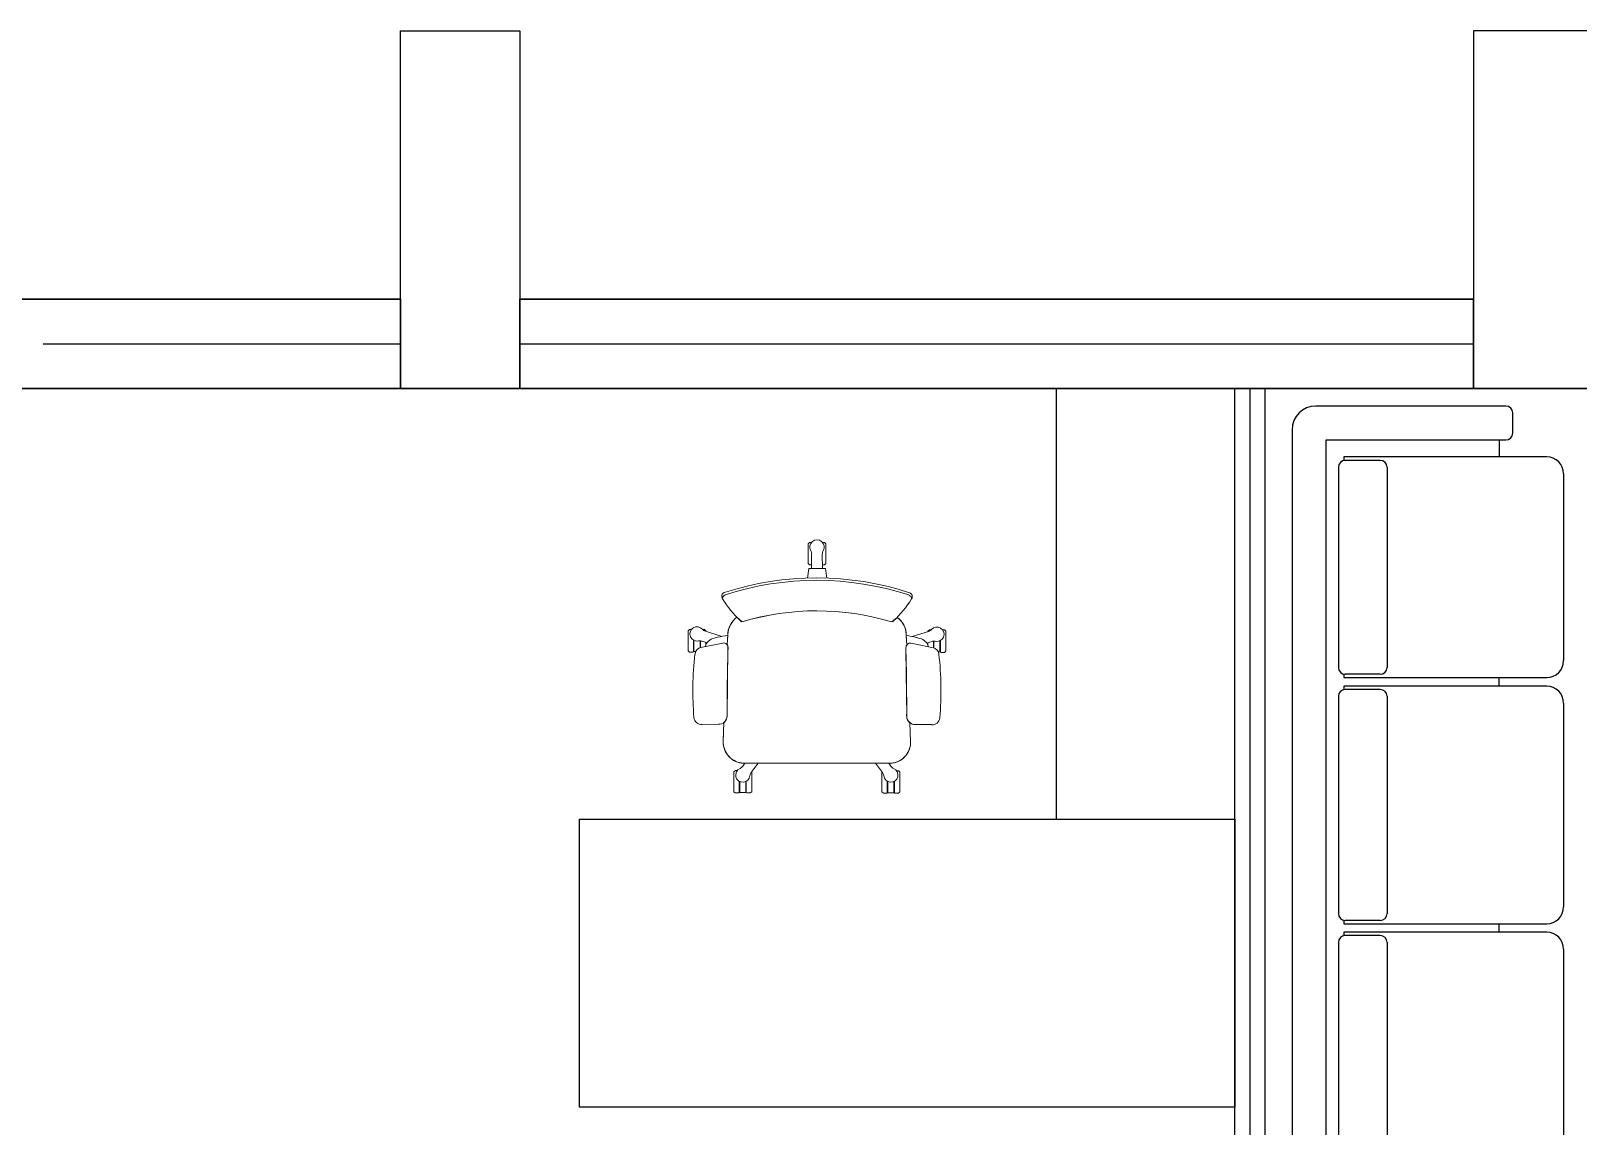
# Model space of a CAD drawing. Header units: millimetres. Extents: x 1993 to 4093, y 1262 to 2017.
# Drawn here: x 3755.5 to 3911.2, y 1633.8 to 1744.1 of the extents above; entities that cross this region are included whole.
import ezdxf

# ---------------------------------------------------------------- set-up
doc = ezdxf.new("R2010")
doc.units = ezdxf.units.MM
for name, color, linetype, lineweight in [('CABIN TABLE - MANAGER TABLE', 251, 'Continuous', 25), ('CHAIR HB', 252, 'Continuous', 18), ('FLR CARPET 1', 254, 'Continuous', 15), ('SOFA 3S', 251, 'Continuous', 25), ('WALL', 251, 'Continuous', 30)]:
    doc.layers.add(name, color=color, linetype=linetype, lineweight=lineweight)
for name, color, linetype in [('COLUMN', 251, 'Continuous'), ('FACADE', 140, 'Continuous'), ('PLANNER', 3, 'Continuous')]:
    doc.layers.add(name, color=color, linetype=linetype)
doc.layers.add('PARTITION GYP 75mm', color=7, linetype='Continuous', lineweight=25, true_color=0xdb0000)

# ---------------------------------------------------------------- blocks, each defined once
blk = doc.blocks.new('SOFA 3 SETER')
at = {"layer": 'SOFA 3S'}
for p, q in [((9.2, 47.5), (-13.2, 47.5)), ((10, 44.3), (10, 46.7)), ((-15.99, 44.7), (-15.99, -44.7)), ((-12, -43.5), (-12, 43.5)), ((-12, 43.5), (9.2, 43.5)), ((8.4, 43.5), (8.4, 41.5)), ((-10.54, 40.3), (-10.54, 16.7)), ((14, 41.5), (-9.91, 41.5)), ((-9.91, 41.5), (-9.91, 41.08)), ((-5.6, 41.1), (-9.74, 41.1)), ((-4.8, 40.3), (-4.8, 16.7)), ((15.99, 39.5), (15.99, 17.5)), ((-9.91, 15.92), (-9.91, 15.5)), ((-9.91, 15.5), (14, 15.5)), ((-5.6, 15.9), (-9.74, 15.9)), ((8.4, 14.5), (8.4, 15.5)), ((-10.54, 13.3), (-10.54, -12.3)), ((14, 14.5), (-9.91, 14.5)), ((-9.91, 14.5), (-9.91, 14.08)), ((-5.6, 14.1), (-9.74, 14.1)), ((-4.8, 13.3), (-4.8, -12.3)), ((15.99, 12.5), (15.99, -11.5)), ((-9.91, -13.08), (-9.91, -13.5)), ((-9.91, -13.5), (14, -13.5)), ((14, -14.5), (-9.91, -14.5)), ((-9.91, -14.5), (-9.91, -14.92)), ((-5.6, -13.1), (-9.74, -13.1)), ((8.4, -14.5), (8.4, -13.5)), ((-10.54, -15.7), (-10.54, -40.3)), ((-5.6, -14.9), (-9.74, -14.9)), ((-4.8, -15.7), (-4.8, -40.3)), ((15.99, -16.5), (15.99, -39.5)), ((-9.91, -41.08), (-9.91, -41.5)), ((-9.91, -41.5), (14, -41.5)), ((-5.6, -41.1), (-9.74, -41.1)), ((8.4, -43.5), (8.4, -41.5)), ((9.2, -43.5), (-12, -43.5)), ((10, -46.7), (10, -44.3)), ((-13.2, -47.5), (9.2, -47.5))]:
    blk.add_line(p, q, dxfattribs=at)
for centre, radius, start, end in [((-13.2, 44.7), 2.8, 90, 180), ((9.2, 46.7), 0.8, 0, 90), ((9.2, 44.3), 0.8, 270, 0), ((-9.74, 40.3), 0.8, 90, 180), ((-5.6, 40.3), 0.8, 0, 90), ((14, 39.5), 2, 0, 90), ((-9.74, 16.7), 0.8, 180, 270), ((-5.6, 16.7), 0.8, 270, 0), ((14, 17.5), 2, 270, 0), ((-9.74, 13.3), 0.8, 90, 180), ((-5.6, 13.3), 0.8, 0, 90), ((14, 12.5), 2, 0, 90), ((-9.74, -12.3), 0.8, 180, 270), ((-5.6, -12.3), 0.8, 270, 0), ((14, -11.5), 2, 270, 0), ((14, -16.5), 2, 0, 90), ((-9.74, -15.7), 0.8, 90, 180), ((-5.6, -15.7), 0.8, 0, 90), ((14, -39.5), 2, 270, 0), ((-9.74, -40.3), 0.8, 180, 270), ((-5.6, -40.3), 0.8, 270, 0), ((9.2, -44.3), 0.8, 0, 90), ((-13.2, -44.7), 2.8, 180, 270), ((9.2, -46.7), 0.8, 270, 0)]:
    blk.add_arc(centre, radius, start, end, dxfattribs=at)
blk = doc.blocks.new('Manager Cabin Table')
at = {"layer": 'CABIN TABLE - MANAGER TABLE'}
for points in [[(0, 0), (-18, 0), (-18, 43.32), (0, 43.32)], [(48, 0), (-18, 0), (-18, -29), (48, -29)]]:
    blk.add_lwpolyline(points, close=True, dxfattribs=at)
blk = doc.blocks.new('CHAIR HB')
at = {"layer": 'CHAIR HB', "lineweight": 13}
for p, q in [((96235.65, 8747.25), (96235.51, 8747.11)), ((96235.51, 8747.11), (96235.51, 8745.12)), ((96235.65, 8747.25), (96235.82, 8747.25)), ((96235.87, 8746.09), (96235.86, 8744.64)), ((96236.94, 8746.09), (96236.95, 8744.64)), ((96237.16, 8747.25), (96236.99, 8747.25)), ((96237.16, 8747.25), (96237.31, 8747.11)), ((96237.31, 8747.11), (96237.3, 8745.12)), ((96235.51, 8745.12), (96235.65, 8744.99)), ((96235.65, 8744.99), (96235.86, 8744.99)), ((96237.16, 8744.99), (96236.95, 8744.99)), ((96237.3, 8745.12), (96237.16, 8744.99)), ((96223.44, 8738.35), (96223.43, 8736.35)), ((96223.58, 8738.48), (96223.44, 8738.35)), ((96223.58, 8738.48), (96223.75, 8738.48)), ((96225.09, 8738.48), (96224.92, 8738.48)), ((96225.09, 8738.48), (96225.23, 8738.35)), ((96225.18, 8738.32), (96226.82, 8737.8)), ((96225.23, 8738.35), (96225.23, 8738.3)), ((96247.64, 8738.3), (96245.99, 8737.78)), ((96247.73, 8738.46), (96247.58, 8738.32)), ((96247.58, 8738.32), (96247.58, 8738.28)), ((96247.73, 8738.46), (96247.9, 8738.46)), ((96249.24, 8738.46), (96249.07, 8738.46)), ((96249.24, 8738.46), (96249.38, 8738.32)), ((96249.38, 8738.32), (96249.38, 8736.33)), ((96223.98, 8736.26), (96223.98, 8737.41)), ((96224.02, 8736.26), (96224.02, 8737.39)), ((96224.65, 8736.67), (96224.65, 8737.34)), ((96224.68, 8736.68), (96224.68, 8737.34)), ((96224.85, 8737.31), (96225.34, 8737.14)), ((96225.23, 8737.18), (96225.23, 8736.94)), ((96247.97, 8737.28), (96247.47, 8737.12)), ((96247.58, 8737.15), (96247.58, 8736.92)), ((96248.13, 8736.65), (96248.13, 8737.32)), ((96248.17, 8736.64), (96248.17, 8737.32)), ((96248.79, 8736.23), (96248.79, 8737.36)), ((96248.83, 8736.23), (96248.83, 8737.38)), ((96223.43, 8736.35), (96223.58, 8736.22)), ((96223.58, 8736.22), (96223.94, 8736.22)), ((96223.94, 8736.22), (96223.98, 8736.26)), ((96224.02, 8736.26), (96224.19, 8736.26)), ((96248.79, 8736.23), (96248.62, 8736.23)), ((96248.87, 8736.19), (96248.83, 8736.23)), ((96249.24, 8736.19), (96248.87, 8736.19)), ((96249.38, 8736.33), (96249.24, 8736.19)), ((96228.19, 8724.29), (96228.04, 8724.16)), ((96228.04, 8724.16), (96228.04, 8722.16)), ((96228.19, 8724.29), (96228.38, 8724.29)), ((96229.79, 8724.11), (96230.48, 8725.03)), ((96229.84, 8724.17), (96229.84, 8722.16)), ((96243, 8724.09), (96242.31, 8725.02)), ((96242.95, 8724.16), (96242.95, 8722.15)), ((96243.86, 8724.72), (96243.65, 8725.02)), ((96244.6, 8724.27), (96244.41, 8724.27)), ((96244.6, 8724.27), (96244.75, 8724.14)), ((96228.59, 8722.07), (96228.59, 8723.22)), ((96228.63, 8722.07), (96228.63, 8723.2)), ((96229.25, 8722.07), (96229.25, 8723.2)), ((96229.29, 8722.07), (96229.29, 8723.22)), ((96243.49, 8722.05), (96243.49, 8723.2)), ((96243.53, 8722.05), (96243.53, 8723.18)), ((96244.16, 8722.05), (96244.16, 8723.18)), ((96244.2, 8722.05), (96244.2, 8723.2)), ((96244.75, 8724.14), (96244.74, 8722.15)), ((96228.04, 8722.16), (96228.18, 8722.03)), ((96228.18, 8722.03), (96228.55, 8722.03)), ((96228.55, 8722.03), (96228.59, 8722.07)), ((96228.63, 8722.07), (96229.25, 8722.07)), ((96229.33, 8722.03), (96229.29, 8722.07)), ((96229.69, 8722.03), (96229.33, 8722.03)), ((96229.84, 8722.16), (96229.69, 8722.03)), ((96242.95, 8722.15), (96243.09, 8722.01)), ((96243.09, 8722.01), (96243.45, 8722.01)), ((96243.45, 8722.01), (96243.49, 8722.05)), ((96244.16, 8722.05), (96243.53, 8722.05)), ((96244.23, 8722.01), (96244.2, 8722.05)), ((96244.6, 8722.01), (96244.23, 8722.01)), ((96244.74, 8722.15), (96244.6, 8722.01))]:
    blk.add_line(p, q, dxfattribs=at)
at = {"layer": 'CHAIR HB'}
for p, q in [((96226.05, 8737.62), (96226.4, 8737.71)), ((96227.38, 8736.93), (96227.43, 8738.01)), ((96245.44, 8736.91), (96245.39, 8737.99)), ((96246.77, 8737.6), (96246.41, 8737.69)), ((96226.45, 8728.95), (96224.86, 8728.93)), ((96226.96, 8727.27), (96227.04, 8729.12)), ((96245.84, 8727.25), (96245.76, 8729.1)), ((96247.94, 8728.91), (96246.35, 8728.92)), ((96228.93, 8724.73), (96229.14, 8725.03)), ((96229.02, 8725.03), (96243.77, 8725.02))]:
    blk.add_line(p, q, dxfattribs=at)
at = {"layer": 'CHAIR HB', "lineweight": 13}
blk.add_lwpolyline([(96237.39, 8743.66), (96237.25, 8744.64), (96235.58, 8744.64), (96235.44, 8743.66)], dxfattribs=at)
at = {"layer": 'CHAIR HB'}
blk.add_lwpolyline([(96245.76, 8729.1), (96245.84, 8727.25, -0.432232), (96243.65, 8725.02), (96229.02, 8725.03, -0.219268), (96227.53, 8725.72, -0.168943), (96226.96, 8727.18), (96227.04, 8729.12, 0.229567), (96227.36, 8729.78), (96227.45, 8736.68, 0.185544), (96227.38, 8736.93), (96227.42, 8737.89, -0.238915), (96228.35, 8739.72), (96228.86, 8739.26, -0.147625), (96243.96, 8739.25), (96244.48, 8739.71, -0.249075), (96245.4, 8737.88), (96245.44, 8736.91, 0.160512), (96245.37, 8736.39), (96245.44, 8729.75, 0.226382), (96245.76, 8729.1), (96245.84, 8727.25, -0.432232), (96243.65, 8725.02, -107.874684)], format="xyb", dxfattribs=at)
for points in [[(96226.92, 8737.13), (96224.72, 8736.69)], [(96245.89, 8737.11), (96248.09, 8736.66)]]:
    blk.add_lwpolyline(points, dxfattribs=at)
at = {"layer": 'CHAIR HB', "lineweight": 13}
for centre, radius, start, end in [((96236.41, 8746.8), 0.72, 328.4742, 211.4092), ((96235.12, 8746.09), 0.755, 0.1513, 26.6572), ((96237.7, 8746.09), 0.755, 153.2263, 179.7322), ((96224.33, 8738.04), 0.72, 40.4742, 283.4092), ((96225.41, 8739.04), 0.755, 225.2263, 251.7322), ((96247.4, 8739.02), 0.755, 288.1513, 314.6572), ((96248.48, 8738.01), 0.72, 256.4742, 139.4092), ((96224.61, 8736.59), 0.755, 72.1513, 98.6572), ((96248.2, 8736.56), 0.755, 81.2263, 107.7322), ((96228.94, 8723.84), 0.72, 112.4742, 355.4092), ((96228.32, 8725.18), 0.755, 297.2263, 323.7322), ((96243.85, 8723.83), 0.72, 184.4742, 67.4092), ((96244.47, 8725.16), 0.755, 216.1513, 242.6571), ((96230.4, 8723.66), 0.755, 144.1513, 170.6571), ((96242.38, 8723.65), 0.755, 9.2263, 35.7322)]:
    blk.add_arc(centre, radius, start, end, dxfattribs=at)
at = {"layer": 'CHAIR HB'}
for centre, radius, start, end in [((96236.38, 8713.5), 30.18, 71.938, 107.9454), ((96236.38, 8713.5), 29.94, 71.938, 107.9454), ((96227.24, 8741.82), 0.418, 111.0456, 214.5685), ((96227.31, 8741.59), 0.418, 111.0456, 181.3224), ((96236.38, 8747.51), 11.19, 211.9943, 226.7041), ((96236.46, 8747.51), 11.19, 313.1791, 327.8892), ((96245.51, 8741.57), 0.418, 358.5611, 68.8378), ((96245.59, 8741.8), 0.418, 325.315, 68.8378), ((96229.68, 8737.9), 2.25, 126.2137, 177.339), ((96236.38, 8714.25), 26.12, 73.1466, 106.7369), ((96229.1, 8739.78), 0.575, 226.91, 245.5455), ((96243.72, 8739.77), 0.575, 294.3379, 312.9734), ((96243.23, 8737.95), 2.16, 1.0224, 54.5547), ((96224.87, 8735.96), 0.737, 101.334, 176.0172), ((96226.33, 8736.46), 1.2, 103.6999, 164.5288), ((96228.48, 8729.16), 8.8, 96.9466, 103.6999), ((96227, 8736.68), 0.456, 357.5885, 99.5605), ((96435.18, 8730.36), 207.82, 178.2636, 180.1569), ((96245.82, 8736.66), 0.456, 80.323, 182.2949), ((96037.62, 8730.76), 207.82, 359.7265, 1.6199), ((96244.31, 8729.14), 8.8, 76.1836, 82.9369), ((96246.48, 8736.43), 1.2, 15.3547, 76.1836), ((96247.95, 8735.94), 0.737, 3.8662, 78.5494), ((96255.66, 8732.31), 31.75, 173.2973, 184.8545), ((96217.14, 8732.35), 31.75, 355.029, 6.5861), ((96224.78, 8729.69), 0.759, 184.9863, 275.9545), ((96226.52, 8729.78), 0.836, 264.9916, 0.8814), ((96246.28, 8729.76), 0.836, 179.002, 274.8919), ((96248.02, 8729.66), 0.759, 263.929, 354.8972), ((96229.11, 8727.18), 2.15, 177.5227, 267.7683), ((96243.69, 8727.16), 2.15, 272.1152, 2.3608)]:
    blk.add_arc(centre, radius, start, end, dxfattribs=at)
blk = doc.blocks.new('DIRECTOR CABIN 02')
at = {"layer": 'PLANNER', "ltscale": 25}
blk.add_lwpolyline([(98143.33, 8762.75), (97964.86, 8762.75), (97964.86, 8645.79), (98143.33, 8645.79)], close=True, dxfattribs=at)
blk = doc.blocks.new('MANAGER CABIN 02')
at = {"layer": 'PLANNER', "ltscale": 25}
blk.add_lwpolyline([(97832.38, 8762.75), (97964.86, 8762.75), (97964.86, 8645.79), (97832.38, 8645.79)], close=True, dxfattribs=at)

msp = doc.modelspace()

# ---------------------------------------------------------------- linework, layer by layer
at = {"layer": 'COLUMN', "ltscale": 25}
for points in [[(3792.7, 1744.09), (3804.7, 1744.09), (3804.7, 1708.09), (3792.7, 1708.09)], [(3900.7, 1708.09), (3912.7, 1708.09), (3912.7, 1744.09), (3900.7, 1744.09)]]:
    msp.add_lwpolyline(points, close=True, dxfattribs=at)
at = {"layer": 'FACADE', "ltscale": 25}
for points in [[(3756.7, 1712.59), (3792.7, 1712.59)], [(3804.7, 1712.59), (3900.7, 1712.59)]]:
    msp.add_lwpolyline(points, dxfattribs=at)
at = {"layer": 'FLR CARPET 1', "ltscale": 25}
for points in [[(3876.7, 1708.09), (3747.21, 1708.09), (3747.18, 1634.07), (3744.21, 1634.07), (3746.04, 1628.83), (3748.29, 1623.75), (3750.96, 1618.89), (3754.03, 1614.27), (3757.48, 1609.92), (3761.28, 1605.88), (3765.41, 1602.16), (3769.83, 1598.81), (3774.52, 1595.84), (3779.44, 1593.28), (3784.56, 1591.13), (3876.7, 1591.14)], [(3879.7, 1591.12), (4056.7, 1591.12), (4056.7, 1708.09), (3879.7, 1708.09)]]:
    msp.add_lwpolyline(points, close=True, dxfattribs=at)
at = {"layer": 'PARTITION GYP 75mm', "ltscale": 25}
msp.add_lwpolyline([(3876.7, 1708.09), (3879.7, 1708.09), (3879.7, 1591.12), (3876.7, 1591.12)], close=True, dxfattribs=at)
at = {"layer": 'WALL', "ltscale": 25}
for points in [[(3708.7, 1708.09), (3792.7, 1708.09), (3792.7, 1717.09), (3708.7, 1717.09)], [(3804.7, 1708.09), (3900.7, 1708.09), (3900.7, 1717.09), (3804.7, 1717.09)]]:
    msp.add_lwpolyline(points, close=True, dxfattribs=at)

# ---------------------------------------------------------------- block references
at = {"layer": 'CABIN TABLE - MANAGER TABLE', "xscale": -1}
msp.add_blockref('Manager Cabin Table', (3858.7, 1664.73), dxfattribs=at)
at = {"layer": 'CHAIR HB', "color": 240, "true_color": 0xed1f24}
msp.add_blockref('CHAIR HB', (-92401.79, -7054.66), dxfattribs=at)
at = {"layer": 'PLANNER'}
for name in ['MANAGER CABIN 02', 'DIRECTOR CABIN 02']:
    msp.add_blockref(name, (-94086.66, -7054.66), dxfattribs=at)
at = {"layer": 'SOFA 3S', "xscale": 0.854450480715278, "yscale": 0.854450480715278, "zscale": 0.854450480715278}
msp.add_blockref('SOFA 3 SETER', (3896.12, 1665.74), dxfattribs=at)

doc.saveas('drawing.dxf')
